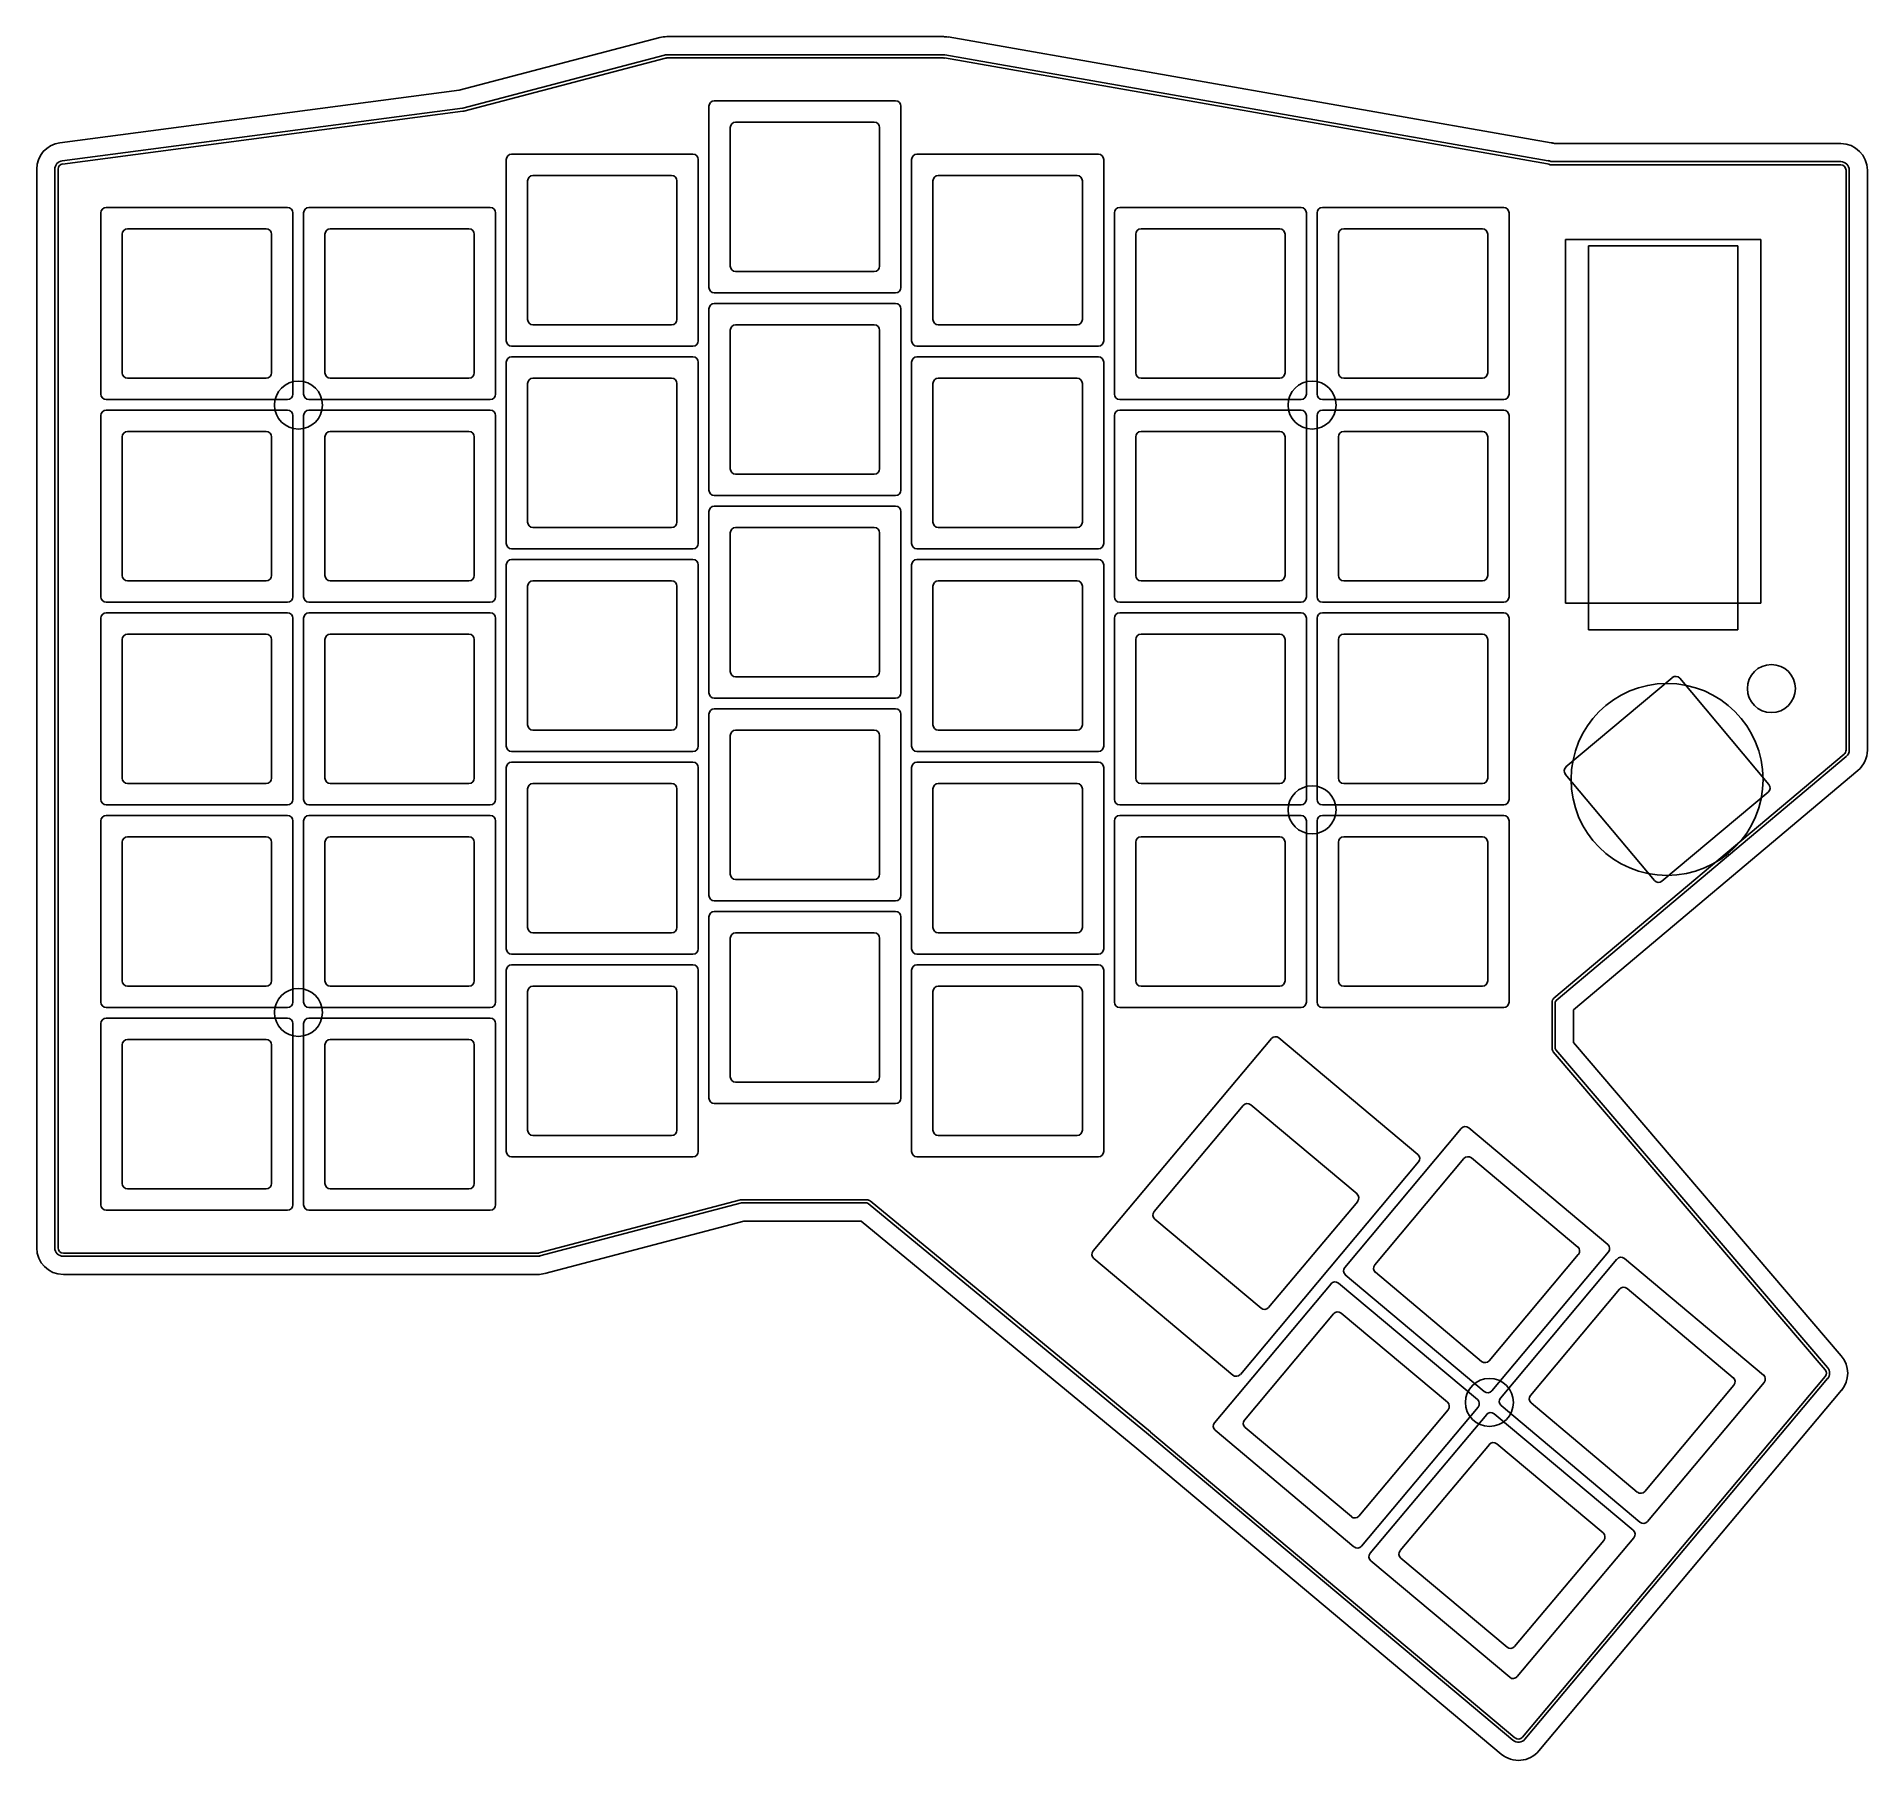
# Model space of a CAD drawing. Header units: millimetres. Extents: x 35 to 207, y -186 to -24.
import ezdxf

# ---------------------------------------------------------------- set-up
doc = ezdxf.new("R2010")
doc.units = ezdxf.units.MM

msp = doc.modelspace()

# ---------------------------------------------------------------- linework, layer by layer
at = {"linetype": 'CONTINUOUS'}
for p, q in [((94.04, -23.98), (119.98, -23.98)), ((120.41, -24.01), (176.96, -33.93)), ((74.59, -29.01), (93.4, -24.06)), ((74.93, -30.68), (93.84, -25.7)), ((94.04, -25.68), (119.98, -25.68)), ((120.12, -25.69), (176.66, -35.61)), ((75.01, -30.97), (93.91, -25.99)), ((94.04, -25.98), (119.98, -25.98)), ((120.07, -25.98), (176.61, -35.9)), ((37.15, -33.93), (74.59, -29.01)), ((37.37, -35.62), (74.9, -30.68)), ((98, -30.5), (98, -47.5)), ((115.5, -30), (98.5, -30)), ((116, -47.5), (116, -30.5)), ((37.41, -35.92), (74.94, -30.98)), ((100, -32.5), (100, -45.5)), ((113.5, -32), (100.5, -32)), ((114, -45.5), (114, -32.5)), ((177.24, -34), (204.09, -34)), ((79, -35.5), (79, -52.5)), ((96.5, -35), (79.5, -35)), ((97, -52.5), (97, -35.5)), ((117, -35.5), (117, -52.5)), ((134.5, -35), (117.5, -35)), ((135, -52.5), (135, -35.5)), ((176.83, -36), (204.09, -36)), ((176.92, -35.7), (204.09, -35.7)), ((34.98, -137.53), (34.98, -36.41)), ((36.67, -137.53), (36.67, -36.41)), ((36.98, -137.53), (36.98, -36.41)), ((81, -37.5), (81, -50.5)), ((94.5, -37), (81.5, -37)), ((95, -50.5), (95, -37.5)), ((119, -37.5), (119, -50.5)), ((132.5, -37), (119.5, -37)), ((133, -50.5), (133, -37.5)), ((204.59, -36.5), (204.59, -90.87)), ((204.89, -36.5), (204.89, -90.87)), ((206.59, -36.5), (206.59, -90.87)), ((41, -40.5), (41, -57.5)), ((58.5, -40), (41.5, -40)), ((59, -57.5), (59, -40.5)), ((60, -40.5), (60, -57.5)), ((77.5, -40), (60.5, -40)), ((78, -57.5), (78, -40.5)), ((136, -40.5), (136, -57.5)), ((153.5, -40), (136.5, -40)), ((154, -57.5), (154, -40.5)), ((155, -40.5), (155, -57.5)), ((172.5, -40), (155.5, -40)), ((173, -57.5), (173, -40.5)), ((43, -42.5), (43, -55.5)), ((56.5, -42), (43.5, -42)), ((57, -55.5), (57, -42.5)), ((62, -42.5), (62, -55.5)), ((75.5, -42), (62.5, -42)), ((76, -55.5), (76, -42.5)), ((138, -42.5), (138, -55.5)), ((151.5, -42), (138.5, -42)), ((152, -55.5), (152, -42.5)), ((157, -42.5), (157, -55.5)), ((170.5, -42), (157.5, -42)), ((171, -55.5), (171, -42.5)), ((178.29, -77.1), (178.29, -43)), ((178.29, -43), (196.59, -43)), ((180.44, -43.6), (180.44, -79.6)), ((194.44, -43.6), (180.44, -43.6)), ((194.44, -79.6), (194.44, -43.6)), ((196.59, -43), (196.59, -77.1)), ((100.5, -46), (113.5, -46)), ((98.5, -48), (115.5, -48)), ((98, -49.5), (98, -66.5)), ((115.5, -49), (98.5, -49)), ((116, -66.5), (116, -49.5)), ((81.5, -51), (94.5, -51)), ((113.5, -51), (100.5, -51)), ((119.5, -51), (132.5, -51)), ((79.5, -53), (96.5, -53)), ((100, -51.5), (100, -64.5)), ((114, -64.5), (114, -51.5)), ((117.5, -53), (134.5, -53)), ((79, -54.5), (79, -71.5)), ((96.5, -54), (79.5, -54)), ((97, -71.5), (97, -54.5)), ((117, -54.5), (117, -71.5)), ((134.5, -54), (117.5, -54)), ((135, -71.5), (135, -54.5)), ((43.5, -56), (56.5, -56)), ((62.5, -56), (75.5, -56)), ((81, -56.5), (81, -69.5)), ((94.5, -56), (81.5, -56)), ((95, -69.5), (95, -56.5)), ((119, -56.5), (119, -69.5)), ((132.5, -56), (119.5, -56)), ((133, -69.5), (133, -56.5)), ((138.5, -56), (151.5, -56)), ((157.5, -56), (170.5, -56)), ((41.5, -58), (58.5, -58)), ((60.5, -58), (77.5, -58)), ((136.5, -58), (153.5, -58)), ((155.5, -58), (172.5, -58)), ((41, -59.5), (41, -76.5)), ((58.5, -59), (41.5, -59)), ((59, -76.5), (59, -59.5)), ((60, -59.5), (60, -76.5)), ((77.5, -59), (60.5, -59)), ((78, -76.5), (78, -59.5)), ((136, -59.5), (136, -76.5)), ((153.5, -59), (136.5, -59)), ((154, -76.5), (154, -59.5)), ((155, -59.5), (155, -76.5)), ((172.5, -59), (155.5, -59)), ((173, -76.5), (173, -59.5)), ((43, -61.5), (43, -74.5)), ((56.5, -61), (43.5, -61)), ((57, -74.5), (57, -61.5)), ((62, -61.5), (62, -74.5)), ((75.5, -61), (62.5, -61)), ((76, -74.5), (76, -61.5)), ((138, -61.5), (138, -74.5)), ((151.5, -61), (138.5, -61)), ((152, -74.5), (152, -61.5)), ((157, -61.5), (157, -74.5)), ((170.5, -61), (157.5, -61)), ((171, -74.5), (171, -61.5)), ((100.5, -65), (113.5, -65)), ((98, -68.5), (98, -85.5)), ((98.5, -67), (115.5, -67)), ((115.5, -68), (98.5, -68)), ((116, -85.5), (116, -68.5)), ((81.5, -70), (94.5, -70)), ((113.5, -70), (100.5, -70)), ((119.5, -70), (132.5, -70)), ((79.5, -72), (96.5, -72)), ((100, -70.5), (100, -83.5)), ((114, -83.5), (114, -70.5)), ((117.5, -72), (134.5, -72)), ((79, -73.5), (79, -90.5)), ((96.5, -73), (79.5, -73)), ((97, -90.5), (97, -73.5)), ((117, -73.5), (117, -90.5)), ((134.5, -73), (117.5, -73)), ((135, -90.5), (135, -73.5)), ((43.5, -75), (56.5, -75)), ((62.5, -75), (75.5, -75)), ((81, -75.5), (81, -88.5)), ((94.5, -75), (81.5, -75)), ((95, -88.5), (95, -75.5)), ((119, -75.5), (119, -88.5)), ((132.5, -75), (119.5, -75)), ((133, -88.5), (133, -75.5)), ((138.5, -75), (151.5, -75)), ((157.5, -75), (170.5, -75)), ((41.5, -77), (58.5, -77)), ((60.5, -77), (77.5, -77)), ((136.5, -77), (153.5, -77)), ((155.5, -77), (172.5, -77)), ((196.59, -77.1), (178.29, -77.1)), ((41, -78.5), (41, -95.5)), ((58.5, -78), (41.5, -78)), ((59, -95.5), (59, -78.5)), ((60, -78.5), (60, -95.5)), ((77.5, -78), (60.5, -78)), ((78, -95.5), (78, -78.5)), ((136, -78.5), (136, -95.5)), ((153.5, -78), (136.5, -78)), ((154, -95.5), (154, -78.5)), ((155, -78.5), (155, -95.5)), ((172.5, -78), (155.5, -78)), ((173, -95.5), (173, -78.5)), ((43, -80.5), (43, -93.5)), ((56.5, -80), (43.5, -80)), ((57, -93.5), (57, -80.5)), ((62, -80.5), (62, -93.5)), ((75.5, -80), (62.5, -80)), ((76, -93.5), (76, -80.5)), ((138, -80.5), (138, -93.5)), ((151.5, -80), (138.5, -80)), ((152, -93.5), (152, -80.5)), ((157, -80.5), (157, -93.5)), ((170.5, -80), (157.5, -80)), ((171, -93.5), (171, -80.5)), ((180.44, -79.6), (194.44, -79.6)), ((100.5, -84), (113.5, -84)), ((188.29, -84.08), (178.33, -92.43)), ((197.35, -94.1), (189, -84.14)), ((98, -87.5), (98, -104.5)), ((98.5, -86), (115.5, -86)), ((115.5, -87), (98.5, -87)), ((116, -104.5), (116, -87.5)), ((81.5, -89), (94.5, -89)), ((113.5, -89), (100.5, -89)), ((119.5, -89), (132.5, -89)), ((100, -89.5), (100, -102.5)), ((114, -102.5), (114, -89.5)), ((79, -92.5), (79, -109.5)), ((79.5, -91), (96.5, -91)), ((96.5, -92), (79.5, -92)), ((97, -109.5), (97, -92.5)), ((117, -92.5), (117, -109.5)), ((117.5, -91), (134.5, -91)), ((134.5, -92), (117.5, -92)), ((135, -109.5), (135, -92.5)), ((204.41, -91.25), (177.2, -114.13)), ((204.6, -91.48), (177.4, -114.36)), ((43.5, -94), (56.5, -94)), ((62.5, -94), (75.5, -94)), ((94.5, -94), (81.5, -94)), ((132.5, -94), (119.5, -94)), ((138.5, -94), (151.5, -94)), ((157.5, -94), (170.5, -94)), ((178.27, -93.14), (186.63, -103.1)), ((205.7, -92.78), (179.03, -115.21)), ((41.5, -96), (58.5, -96)), ((60.5, -96), (77.5, -96)), ((81, -94.5), (81, -107.5)), ((95, -107.5), (95, -94.5)), ((119, -94.5), (119, -107.5)), ((133, -107.5), (133, -94.5)), ((136.5, -96), (153.5, -96)), ((155.5, -96), (172.5, -96)), ((187.33, -103.16), (197.29, -94.8)), ((41, -97.5), (41, -114.5)), ((58.5, -97), (41.5, -97)), ((59, -114.5), (59, -97.5)), ((60, -97.5), (60, -114.5)), ((77.5, -97), (60.5, -97)), ((78, -114.5), (78, -97.5)), ((136, -97.5), (136, -114.5)), ((153.5, -97), (136.5, -97)), ((154, -114.5), (154, -97.5)), ((155, -97.5), (155, -114.5)), ((172.5, -97), (155.5, -97)), ((173, -114.5), (173, -97.5)), ((43, -99.5), (43, -112.5)), ((56.5, -99), (43.5, -99)), ((57, -112.5), (57, -99.5)), ((62, -99.5), (62, -112.5)), ((75.5, -99), (62.5, -99)), ((76, -112.5), (76, -99.5)), ((138, -99.5), (138, -112.5)), ((151.5, -99), (138.5, -99)), ((152, -112.5), (152, -99.5)), ((157, -99.5), (157, -112.5)), ((170.5, -99), (157.5, -99)), ((171, -112.5), (171, -99.5)), ((100.5, -103), (113.5, -103)), ((98.5, -105), (115.5, -105)), ((115.5, -106), (98.5, -106)), ((81.5, -108), (94.5, -108)), ((98, -106.5), (98, -123.5)), ((113.5, -108), (100.5, -108)), ((116, -123.5), (116, -106.5)), ((119.5, -108), (132.5, -108)), ((100, -108.5), (100, -121.5)), ((114, -121.5), (114, -108.5)), ((79, -111.5), (79, -128.5)), ((79.5, -110), (96.5, -110)), ((96.5, -111), (79.5, -111)), ((97, -128.5), (97, -111.5)), ((117, -111.5), (117, -128.5)), ((117.5, -110), (134.5, -110)), ((134.5, -111), (117.5, -111)), ((135, -128.5), (135, -111.5)), ((43.5, -113), (56.5, -113)), ((62.5, -113), (75.5, -113)), ((94.5, -113), (81.5, -113)), ((132.5, -113), (119.5, -113)), ((138.5, -113), (151.5, -113)), ((157.5, -113), (170.5, -113)), ((81, -113.5), (81, -126.5)), ((95, -126.5), (95, -113.5)), ((119, -113.5), (119, -126.5)), ((133, -126.5), (133, -113.5)), ((177.03, -114.51), (177.03, -118.84)), ((177.32, -114.51), (177.32, -118.84)), ((41, -116.5), (41, -133.5)), ((41.5, -115), (58.5, -115)), ((58.5, -116), (41.5, -116)), ((59, -133.5), (59, -116.5)), ((60, -116.5), (60, -133.5)), ((60.5, -115), (77.5, -115)), ((77.5, -116), (60.5, -116)), ((78, -133.5), (78, -116.5)), ((136.5, -115), (153.5, -115)), ((155.5, -115), (172.5, -115)), ((179.03, -115.21), (179.03, -118.29)), ((56.5, -118), (43.5, -118)), ((75.5, -118), (62.5, -118)), ((150.73, -117.91), (134.02, -137.83)), ((164.46, -128.78), (151.43, -117.85)), ((179.03, -118.29), (204.14, -147.66)), ((43, -118.5), (43, -131.5)), ((57, -131.5), (57, -118.5)), ((62, -118.5), (62, -131.5)), ((76, -131.5), (76, -118.5)), ((177.14, -119.17), (202.62, -148.96)), ((177.37, -118.97), (202.85, -148.77)), ((100.5, -122), (113.5, -122)), ((98.5, -124), (115.5, -124)), ((148.08, -124.18), (139.73, -134.14)), ((158.75, -132.47), (148.79, -124.12)), ((168.52, -126.35), (157.59, -139.37)), ((182.25, -137.21), (169.22, -126.29)), ((81.5, -127), (94.5, -127)), ((119.5, -127), (132.5, -127)), ((79.5, -129), (96.5, -129)), ((117.5, -129), (134.5, -129)), ((147.81, -149.4), (164.52, -129.48)), ((168.77, -129.17), (160.41, -139.13)), ((179.43, -137.46), (169.47, -129.1)), ((43.5, -132), (56.5, -132)), ((62.5, -132), (75.5, -132)), ((100.96, -133.04), (82.09, -138.01)), ((101.04, -133.33), (82.16, -138.3)), ((112.8, -133.03), (101.09, -133.03)), ((112.8, -133.32), (101.09, -133.32)), ((139.2, -155.04), (112.92, -133.37)), ((139.39, -154.8), (113.11, -133.14)), ((150.45, -143.14), (158.81, -133.18)), ((41.5, -134), (58.5, -134)), ((60.5, -134), (77.5, -134)), ((101.28, -135.03), (82.6, -139.94)), ((112.26, -135.03), (101.28, -135.03)), ((138.11, -156.34), (112.26, -135.03)), ((139.79, -134.84), (149.75, -143.2)), ((81.96, -138.03), (37.48, -138.03)), ((81.96, -138.32), (37.48, -138.32)), ((134.08, -138.54), (147.1, -149.46)), ((171.14, -148.12), (179.49, -138.17)), ((171.38, -150.94), (182.31, -137.92)), ((183.11, -138.59), (172.19, -151.62)), ((196.84, -149.46), (183.82, -138.53)), ((81.96, -140.03), (37.48, -140.03)), ((157.65, -140.08), (170.68, -151)), ((160.47, -139.83), (170.43, -148.19)), ((156.31, -140.9), (145.38, -153.93)), ((170.03, -151.77), (157.01, -140.84)), ((183.36, -141.41), (175, -151.37)), ((194.02, -149.71), (184.06, -141.35)), ((156.55, -143.72), (148.2, -153.68)), ((167.22, -152.02), (157.26, -143.66)), ((202.62, -149.61), (174.26, -183.41)), ((202.85, -149.8), (174.49, -183.61)), ((204.15, -150.89), (175.79, -184.7)), ((185.73, -160.37), (194.08, -150.41)), ((185.97, -163.19), (196.9, -150.16)), ((158.92, -162.68), (167.28, -152.72)), ((159.17, -165.5), (170.1, -152.47)), ((172.25, -152.32), (185.27, -163.25)), ((175.07, -152.07), (185.02, -160.43)), ((148.26, -154.38), (158.22, -162.74)), ((170.9, -153.15), (159.97, -166.17)), ((184.63, -164.01), (171.61, -153.09)), ((173.36, -183.7), (139.2, -155.04)), ((173.55, -183.47), (139.39, -154.81)), ((145.44, -154.63), (158.46, -165.56)), ((171.15, -155.97), (162.79, -165.92)), ((181.81, -164.26), (171.85, -155.9)), ((172.27, -185.01), (138.11, -156.34)), ((173.76, -177.74), (184.69, -164.72)), ((173.52, -174.92), (181.87, -164.97)), ((160.03, -166.88), (173.06, -177.8)), ((162.85, -166.63), (172.81, -174.99))]:
    msp.add_line(p, q, dxfattribs=at)
for centre, radius in [((59.52, -58.52), 2.25), ((154.53, -58.52), 2.25), ((197.59, -85.1), 2.25), ((187.81, -93.62), 9), ((154.53, -96.47), 2.25), ((59.52, -115.47), 2.25), ((171.16, -152.03), 2.25)]:
    msp.add_circle(centre, radius, dxfattribs=at)
for centre, radius, start, end in [((94.04, -26.48), 2.5, 90, 104.7436), ((119.98, -26.48), 2.5, 80.0494, 90), ((94.04, -26.48), 0.8, 90, 104.7436), ((119.98, -26.48), 0.8, 80.0494, 90), ((94.04, -26.48), 0.5, 90, 104.7436), ((119.98, -26.48), 0.5, 80.0494, 90), ((74.88, -30.48), 0.2, 277.5402, 284.7436), ((98.5, -30.5), 0.5, 90, 180), ((115.5, -30.5), 0.5, 0, 90), ((74.88, -30.48), 0.5, 277.4959, 284.7436), ((100.5, -32.5), 0.5, 90, 180), ((113.5, -32.5), 0.5, 0, 90), ((37.48, -36.41), 2.5, 97.4959, 180), ((176.53, -36.39), 2.5, 73.3288, 80.0494), ((204.09, -36.5), 2.5, 0, 90), ((37.48, -36.41), 0.8, 97.4959, 180), ((37.48, -36.41), 0.5, 97.4959, 180), ((79.5, -35.5), 0.5, 90, 180), ((96.5, -35.5), 0.5, 0, 90), ((117.5, -35.5), 0.5, 90, 180), ((134.5, -35.5), 0.5, 0, 90), ((176.53, -36.39), 0.5, 52.17, 80.0494), ((176.53, -36.39), 0.8, 60.3017, 80.0494), ((204.09, -36.5), 0.8, 0, 90), ((204.09, -36.5), 0.5, 0, 90), ((81.5, -37.5), 0.5, 90, 180), ((94.5, -37.5), 0.5, 0, 90), ((119.5, -37.5), 0.5, 90, 180), ((132.5, -37.5), 0.5, 0, 90), ((41.5, -40.5), 0.5, 90, 180), ((58.5, -40.5), 0.5, 0, 90), ((60.5, -40.5), 0.5, 90, 180), ((77.5, -40.5), 0.5, 0, 90), ((136.5, -40.5), 0.5, 90, 180), ((153.5, -40.5), 0.5, 0, 90), ((155.5, -40.5), 0.5, 90, 180), ((172.5, -40.5), 0.5, 0, 90), ((43.5, -42.5), 0.5, 90, 180), ((56.5, -42.5), 0.5, 0, 90), ((62.5, -42.5), 0.5, 90, 180), ((75.5, -42.5), 0.5, 0, 90), ((138.5, -42.5), 0.5, 90, 180), ((151.5, -42.5), 0.5, 0, 90), ((157.5, -42.5), 0.5, 90, 180), ((170.5, -42.5), 0.5, 0, 90), ((100.5, -45.5), 0.5, 180, 270), ((113.5, -45.5), 0.5, 270, 0), ((98.5, -47.5), 0.5, 180, 270), ((115.5, -47.5), 0.5, 270, 0), ((98.5, -49.5), 0.5, 90, 180), ((115.5, -49.5), 0.5, 0, 90), ((81.5, -50.5), 0.5, 180, 270), ((94.5, -50.5), 0.5, 270, 0), ((100.5, -51.5), 0.5, 90, 180), ((113.5, -51.5), 0.5, 0, 90), ((119.5, -50.5), 0.5, 180, 270), ((132.5, -50.5), 0.5, 270, 0), ((79.5, -52.5), 0.5, 180, 270), ((96.5, -52.5), 0.5, 270, 0), ((117.5, -52.5), 0.5, 180, 270), ((134.5, -52.5), 0.5, 270, 0), ((79.5, -54.5), 0.5, 90, 180), ((96.5, -54.5), 0.5, 0, 90), ((117.5, -54.5), 0.5, 90, 180), ((134.5, -54.5), 0.5, 0, 90), ((43.5, -55.5), 0.5, 180, 270), ((56.5, -55.5), 0.5, 270, 0), ((62.5, -55.5), 0.5, 180, 270), ((75.5, -55.5), 0.5, 270, 0), ((81.5, -56.5), 0.5, 90, 180), ((94.5, -56.5), 0.5, 0, 90), ((119.5, -56.5), 0.5, 90, 180), ((132.5, -56.5), 0.5, 0, 90), ((138.5, -55.5), 0.5, 180, 270), ((151.5, -55.5), 0.5, 270, 0), ((157.5, -55.5), 0.5, 180, 270), ((170.5, -55.5), 0.5, 270, 0), ((41.5, -57.5), 0.5, 180, 270), ((58.5, -57.5), 0.5, 270, 0), ((60.5, -57.5), 0.5, 180, 270), ((77.5, -57.5), 0.5, 270, 0), ((136.5, -57.5), 0.5, 180, 270), ((153.5, -57.5), 0.5, 270, 0), ((155.5, -57.5), 0.5, 180, 270), ((172.5, -57.5), 0.5, 270, 0), ((41.5, -59.5), 0.5, 90, 180), ((58.5, -59.5), 0.5, 0, 90), ((60.5, -59.5), 0.5, 90, 180), ((77.5, -59.5), 0.5, 0, 90), ((136.5, -59.5), 0.5, 90, 180), ((153.5, -59.5), 0.5, 0, 90), ((155.5, -59.5), 0.5, 90, 180), ((172.5, -59.5), 0.5, 0, 90), ((43.5, -61.5), 0.5, 90, 180), ((56.5, -61.5), 0.5, 0, 90), ((62.5, -61.5), 0.5, 90, 180), ((75.5, -61.5), 0.5, 0, 90), ((138.5, -61.5), 0.5, 90, 180), ((151.5, -61.5), 0.5, 0, 90), ((157.5, -61.5), 0.5, 90, 180), ((170.5, -61.5), 0.5, 0, 90), ((100.5, -64.5), 0.5, 180, 270), ((113.5, -64.5), 0.5, 270, 0), ((98.5, -66.5), 0.5, 180, 270), ((115.5, -66.5), 0.5, 270, 0), ((98.5, -68.5), 0.5, 90, 180), ((115.5, -68.5), 0.5, 0, 90), ((81.5, -69.5), 0.5, 180, 270), ((94.5, -69.5), 0.5, 270, 0), ((100.5, -70.5), 0.5, 90, 180), ((113.5, -70.5), 0.5, 0, 90), ((119.5, -69.5), 0.5, 180, 270), ((132.5, -69.5), 0.5, 270, 0), ((79.5, -71.5), 0.5, 180, 270), ((96.5, -71.5), 0.5, 270, 0), ((117.5, -71.5), 0.5, 180, 270), ((134.5, -71.5), 0.5, 270, 0), ((79.5, -73.5), 0.5, 90, 180), ((96.5, -73.5), 0.5, 0, 90), ((117.5, -73.5), 0.5, 90, 180), ((134.5, -73.5), 0.5, 0, 90), ((43.5, -74.5), 0.5, 180, 270), ((56.5, -74.5), 0.5, 270, 0), ((62.5, -74.5), 0.5, 180, 270), ((75.5, -74.5), 0.5, 270, 0), ((81.5, -75.5), 0.5, 90, 180), ((94.5, -75.5), 0.5, 0, 90), ((119.5, -75.5), 0.5, 90, 180), ((132.5, -75.5), 0.5, 0, 90), ((138.5, -74.5), 0.5, 180, 270), ((151.5, -74.5), 0.5, 270, 0), ((157.5, -74.5), 0.5, 180, 270), ((170.5, -74.5), 0.5, 270, 0), ((41.5, -76.5), 0.5, 180, 270), ((58.5, -76.5), 0.5, 270, 0), ((60.5, -76.5), 0.5, 180, 270), ((77.5, -76.5), 0.5, 270, 0), ((136.5, -76.5), 0.5, 180, 270), ((153.5, -76.5), 0.5, 270, 0), ((155.5, -76.5), 0.5, 180, 270), ((172.5, -76.5), 0.5, 270, 0), ((41.5, -78.5), 0.5, 90, 180), ((58.5, -78.5), 0.5, 0, 90), ((60.5, -78.5), 0.5, 90, 180), ((77.5, -78.5), 0.5, 0, 90), ((136.5, -78.5), 0.5, 90, 180), ((153.5, -78.5), 0.5, 0, 90), ((155.5, -78.5), 0.5, 90, 180), ((172.5, -78.5), 0.5, 0, 90), ((43.5, -80.5), 0.5, 90, 180), ((56.5, -80.5), 0.5, 0, 90), ((62.5, -80.5), 0.5, 90, 180), ((75.5, -80.5), 0.5, 0, 90), ((138.5, -80.5), 0.5, 90, 180), ((151.5, -80.5), 0.5, 0, 90), ((157.5, -80.5), 0.5, 90, 180), ((170.5, -80.5), 0.5, 0, 90), ((100.5, -83.5), 0.5, 180, 270), ((113.5, -83.5), 0.5, 270, 0), ((188.61, -84.46), 0.5, 40, 130), ((98.5, -85.5), 0.5, 180, 270), ((115.5, -85.5), 0.5, 270, 0), ((98.5, -87.5), 0.5, 90, 180), ((115.5, -87.5), 0.5, 0, 90), ((81.5, -88.5), 0.5, 180, 270), ((94.5, -88.5), 0.5, 270, 0), ((100.5, -89.5), 0.5, 90, 180), ((113.5, -89.5), 0.5, 0, 90), ((119.5, -88.5), 0.5, 180, 270), ((132.5, -88.5), 0.5, 270, 0), ((79.5, -90.5), 0.5, 180, 270), ((96.5, -90.5), 0.5, 270, 0), ((117.5, -90.5), 0.5, 180, 270), ((134.5, -90.5), 0.5, 270, 0), ((204.09, -90.87), 0.5, 310.0585, 0), ((204.09, -90.87), 0.8, 310.0585, 360), ((204.09, -90.87), 2.5, 310.0585, 360), ((79.5, -92.5), 0.5, 90, 180), ((96.5, -92.5), 0.5, 0, 90), ((117.5, -92.5), 0.5, 90, 180), ((134.5, -92.5), 0.5, 0, 90), ((178.66, -92.82), 0.5, 130, 220), ((43.5, -93.5), 0.5, 180, 270), ((56.5, -93.5), 0.5, 270, 0), ((62.5, -93.5), 0.5, 180, 270), ((75.5, -93.5), 0.5, 270, 0), ((81.5, -94.5), 0.5, 90, 180), ((94.5, -94.5), 0.5, 0, 90), ((119.5, -94.5), 0.5, 90, 180), ((132.5, -94.5), 0.5, 0, 90), ((138.5, -93.5), 0.5, 180, 270), ((151.5, -93.5), 0.5, 270, 0), ((157.5, -93.5), 0.5, 180, 270), ((170.5, -93.5), 0.5, 270, 0), ((196.97, -94.42), 0.5, 310, 40), ((41.5, -95.5), 0.5, 180, 270), ((58.5, -95.5), 0.5, 270, 0), ((60.5, -95.5), 0.5, 180, 270), ((77.5, -95.5), 0.5, 270, 0), ((136.5, -95.5), 0.5, 180, 270), ((153.5, -95.5), 0.5, 270, 0), ((155.5, -95.5), 0.5, 180, 270), ((172.5, -95.5), 0.5, 270, 0), ((41.5, -97.5), 0.5, 90, 180), ((58.5, -97.5), 0.5, 0, 90), ((60.5, -97.5), 0.5, 90, 180), ((77.5, -97.5), 0.5, 0, 90), ((136.5, -97.5), 0.5, 90, 180), ((153.5, -97.5), 0.5, 0, 90), ((155.5, -97.5), 0.5, 90, 180), ((172.5, -97.5), 0.5, 0, 90), ((43.5, -99.5), 0.5, 90, 180), ((56.5, -99.5), 0.5, 0, 90), ((62.5, -99.5), 0.5, 90, 180), ((75.5, -99.5), 0.5, 0, 90), ((138.5, -99.5), 0.5, 90, 180), ((151.5, -99.5), 0.5, 0, 90), ((157.5, -99.5), 0.5, 90, 180), ((170.5, -99.5), 0.5, 0, 90), ((100.5, -102.5), 0.5, 180, 270), ((113.5, -102.5), 0.5, 270, 0), ((98.5, -104.5), 0.5, 180, 270), ((115.5, -104.5), 0.5, 270, 0), ((187.01, -102.77), 0.5, 220, 310), ((98.5, -106.5), 0.5, 90, 180), ((115.5, -106.5), 0.5, 0, 90), ((81.5, -107.5), 0.5, 180, 270), ((94.5, -107.5), 0.5, 270, 0), ((100.5, -108.5), 0.5, 90, 180), ((113.5, -108.5), 0.5, 0, 90), ((119.5, -107.5), 0.5, 180, 270), ((132.5, -107.5), 0.5, 270, 0), ((79.5, -109.5), 0.5, 180, 270), ((96.5, -109.5), 0.5, 270, 0), ((117.5, -109.5), 0.5, 180, 270), ((134.5, -109.5), 0.5, 270, 0), ((79.5, -111.5), 0.5, 90, 180), ((96.5, -111.5), 0.5, 0, 90), ((117.5, -111.5), 0.5, 90, 180), ((134.5, -111.5), 0.5, 0, 90), ((43.5, -112.5), 0.5, 180, 270), ((56.5, -112.5), 0.5, 270, 0), ((62.5, -112.5), 0.5, 180, 270), ((75.5, -112.5), 0.5, 270, 0), ((81.5, -113.5), 0.5, 90, 180), ((94.5, -113.5), 0.5, 0, 90), ((119.5, -113.5), 0.5, 90, 180), ((132.5, -113.5), 0.5, 0, 90), ((138.5, -112.5), 0.5, 180, 270), ((151.5, -112.5), 0.5, 270, 0), ((157.5, -112.5), 0.5, 180, 270), ((170.5, -112.5), 0.5, 270, 0), ((41.5, -114.5), 0.5, 180, 270), ((58.5, -114.5), 0.5, 270, 0), ((60.5, -114.5), 0.5, 180, 270), ((77.5, -114.5), 0.5, 270, 0), ((136.5, -114.5), 0.5, 180, 270), ((153.5, -114.5), 0.5, 270, 0), ((155.5, -114.5), 0.5, 180, 270), ((172.5, -114.5), 0.5, 270, 0), ((177.53, -114.51), 0.5, 130.0585, 180), ((177.53, -114.51), 0.2, 130.0585, 180), ((41.5, -116.5), 0.5, 90, 180), ((58.5, -116.5), 0.5, 0, 90), ((60.5, -116.5), 0.5, 90, 180), ((77.5, -116.5), 0.5, 0, 90), ((43.5, -118.5), 0.5, 90, 180), ((56.5, -118.5), 0.5, 0, 90), ((62.5, -118.5), 0.5, 90, 180), ((75.5, -118.5), 0.5, 0, 90), ((151.11, -118.24), 0.5, 50, 140), ((177.53, -118.84), 0.5, 180, 220.5272), ((177.53, -118.84), 0.2, 180, 220.4828), ((100.5, -121.5), 0.5, 180, 270), ((113.5, -121.5), 0.5, 270, 0), ((98.5, -123.5), 0.5, 180, 270), ((115.5, -123.5), 0.5, 270, 0), ((148.47, -124.5), 0.5, 50, 140), ((81.5, -126.5), 0.5, 180, 270), ((94.5, -126.5), 0.5, 270, 0), ((119.5, -126.5), 0.5, 180, 270), ((132.5, -126.5), 0.5, 270, 0), ((168.9, -126.67), 0.5, 50, 140), ((79.5, -128.5), 0.5, 180, 270), ((96.5, -128.5), 0.5, 270, 0), ((117.5, -128.5), 0.5, 180, 270), ((134.5, -128.5), 0.5, 270, 0), ((164.14, -129.16), 0.5, 320, 50), ((169.15, -129.49), 0.5, 50, 140), ((43.5, -131.5), 0.5, 180, 270), ((56.5, -131.5), 0.5, 270, 0), ((62.5, -131.5), 0.5, 180, 270), ((75.5, -131.5), 0.5, 270, 0), ((41.5, -133.5), 0.5, 180, 270), ((58.5, -133.5), 0.5, 270, 0), ((60.5, -133.5), 0.5, 180, 270), ((77.5, -133.5), 0.5, 270, 0), ((101.09, -133.53), 0.5, 90, 104.7436), ((101.09, -133.53), 0.2, 90, 104.7436), ((112.8, -133.53), 0.5, 50.4907, 90), ((112.8, -133.53), 0.2, 50.4907, 90), ((158.42, -132.86), 0.5, 320, 50), ((140.11, -134.46), 0.5, 140, 230), ((181.93, -137.6), 0.5, 320, 50), ((37.48, -137.53), 2.5, 180, 270), ((37.48, -137.53), 0.8, 180, 270), ((37.48, -137.53), 0.5, 180, 270), ((81.96, -137.53), 0.5, 270, 284.7436), ((81.96, -137.53), 0.8, 270, 284.7436), ((134.4, -138.15), 0.5, 140, 230), ((179.11, -137.84), 0.5, 320, 50), ((183.5, -138.92), 0.5, 50, 140), ((81.96, -137.53), 2.5, 270, 284.7436), ((157.98, -139.69), 0.5, 140, 230), ((160.79, -139.45), 0.5, 140, 230), ((156.69, -141.23), 0.5, 50, 140), ((183.74, -141.73), 0.5, 50, 140), ((150.07, -142.82), 0.5, 230, 320), ((156.94, -144.04), 0.5, 50, 140), ((170.75, -147.8), 0.5, 230, 320), ((202.24, -149.29), 0.5, 320, 40.5272), ((202.24, -149.29), 0.8, 320, 400.5272), ((202.24, -149.29), 2.5, 320, 400.5272), ((147.42, -149.08), 0.5, 230, 320), ((171, -150.62), 0.5, 230, 320), ((193.7, -150.09), 0.5, 320, 50), ((196.52, -149.84), 0.5, 320, 50), ((166.9, -152.4), 0.5, 320, 50), ((169.71, -152.15), 0.5, 320, 50), ((172.57, -151.94), 0.5, 140, 230), ((175.39, -151.69), 0.5, 140, 230), ((145.76, -154.25), 0.5, 140, 230), ((148.58, -154), 0.5, 140, 230), ((171.28, -153.47), 0.5, 50, 140), ((139.07, -155.19), 0.5, 50, 50.4907), ((171.53, -156.29), 0.5, 50, 140), ((185.35, -160.05), 0.5, 230, 320), ((158.54, -162.36), 0.5, 230, 320), ((181.49, -164.64), 0.5, 320, 50), ((184.31, -164.4), 0.5, 320, 50), ((185.59, -162.87), 0.5, 230, 320), ((158.79, -165.18), 0.5, 230, 320), ((160.36, -166.49), 0.5, 140, 230), ((163.17, -166.25), 0.5, 140, 230), ((173.13, -174.6), 0.5, 230, 320), ((173.38, -177.42), 0.5, 230, 320), ((173.88, -183.09), 0.8, 230, 320), ((173.88, -183.09), 0.5, 230, 320), ((173.88, -183.09), 2.5, 230, 320)]:
    msp.add_arc(centre, radius, start, end, dxfattribs=at)

doc.saveas('drawing.dxf')
